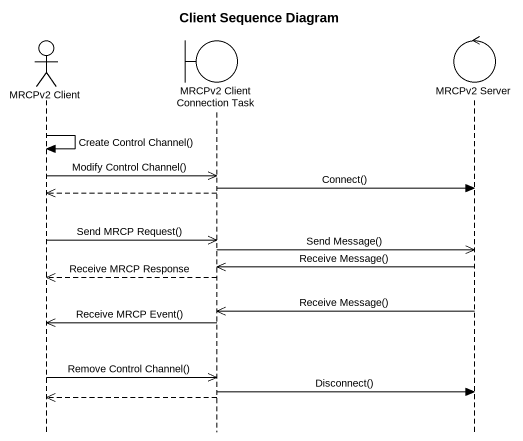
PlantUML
@startuml
title Client Sequence Diagram
hide footbox
actor "MRCPv2 Client" as MRCPv2_Client
boundary "MRCPv2 Client Connection Task" as MRCPv2_Client_Connection
control "MRCPv2 Server" as MRCPv2_Server

MRCPv2_Client -> MRCPv2_Client : Create Control Channel()
MRCPv2_Client ->> MRCPv2_Client_Connection : Modify Control Channel()
MRCPv2_Client_Connection -> MRCPv2_Server : Connect()
MRCPv2_Client_Connection -->> MRCPv2_Client
MRCPv2_Client ->> MRCPv2_Client_Connection : Send MRCP Request()
MRCPv2_Client_Connection ->> MRCPv2_Server : Send Message()
MRCPv2_Server ->> MRCPv2_Client_Connection : Receive Message()
MRCPv2_Client_Connection -->> MRCPv2_Client : Receive MRCP Response
MRCPv2_Server ->> MRCPv2_Client_Connection : Receive Message()
MRCPv2_Client_Connection ->> MRCPv2_Client : Receive MRCP Event()
MRCPv2_Client ->> MRCPv2_Client_Connection : Remove Control Channel()
MRCPv2_Client_Connection -> MRCPv2_Server : Disconnect()
MRCPv2_Client_Connection -->> MRCPv2_Client
@enduml
